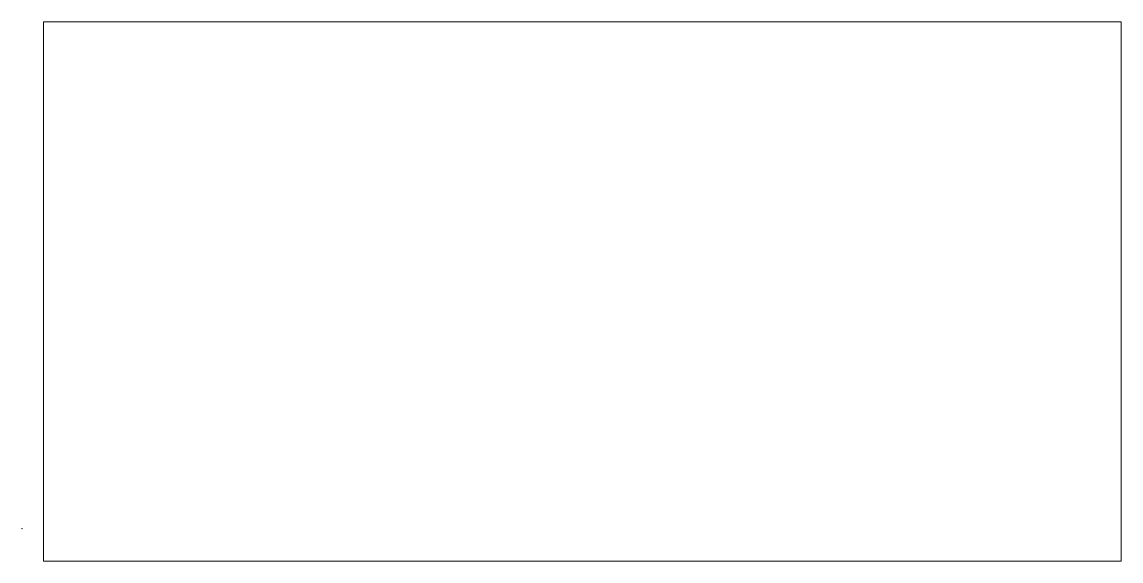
# Model space of a CAD drawing. Header units: millimetres. Extents: x -2 to 100, y 0 to 50.
import ezdxf

# ---------------------------------------------------------------- set-up
doc = ezdxf.new("R2010")
doc.units = ezdxf.units.MM
doc.layers.get('0').update_dxf_attribs({"linetype": 'CONTINUOUS', "lineweight": 0})
doc.layers.add('input', color=1, linetype='CONTINUOUS', lineweight=0)

msp = doc.modelspace()

# ---------------------------------------------------------------- linework, layer by layer
msp.add_lwpolyline([(0, 0), (0, 50), (100, 50), (100, 0), (0, 0)])
at = {"layer": 'input'}
msp.add_point((-2, 3), dxfattribs=at)

doc.saveas('drawing.dxf')
